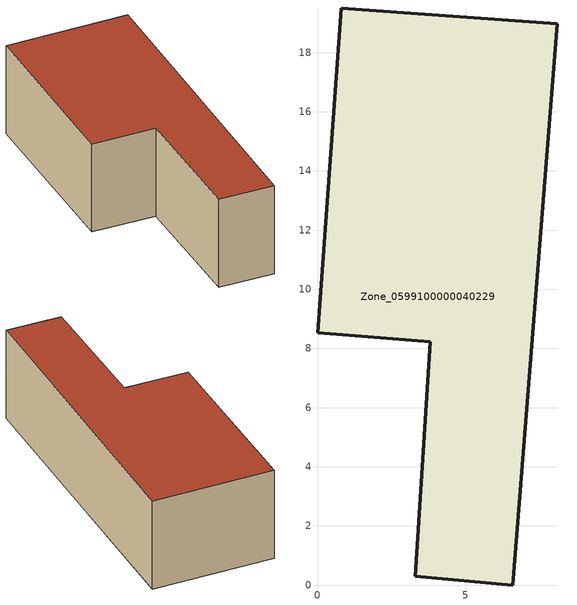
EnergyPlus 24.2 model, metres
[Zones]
Zone_0599100000040229
 floor ground (C_G): 8.1,18.97 6.59,0 3.29,0.29 3.81,8.23 0,8.53 0.79,19.5 z1.41
 wall outside (C_F): 6.59,0 8.1,18.97 0.79,19.5 0,8.53 3.81,8.23 3.29,0.29 6.59,0 z1.41:7.1
 roof outside (C_R): 3.29,0.29 6.59,0 8.1,18.97 0.79,19.5 0,8.53 3.81,8.23 z7.1
[BUILDING]
Pand.0599100000040229: North Axis=0; Terrain=City; Loads Convergence Tolerance Value=0.04; Temperature Convergence Tolerance Value=0.4; Solar Distribution=FullExterior; Maximum Number of Warmup Days=25; Minimum Number of Warmup Days=1
[Site:Location]
Rotterdam.The.Hague.AP_ZH_NLD Design_Conditions: Latitude=51.96; Longitude=4.45; Time Zone=1; Elevation=-4.5
[SITE:GROUNDTEMPERATURE:BUILDINGSURFACE]
18, 18, 18, 18, 18, 18, 18, 18, 18, 18, 18, 18
[MATERIAL] Thermal Absorptance=0.9; Solar Absorptance=0.7; Visible Absorptance=0.7
Name | Roughness | Thickness | Conductivity | Density | Specific Heat
G.TC.1975-1991 | MediumSmooth | 0.15 | 0.288461 | 540 | 1210
F.TC.1975-1991 | Rough | 0.3 | 0.230769 | 1920 | 840
R.TC.1975-1991 | MediumRough | 0.2 | 0.153846 | 1500 | 1000
[CONSTRUCTION]
C_G: G.TC.1975-1991
C_F: F.TC.1975-1991
C_R: R.TC.1975-1991
[ZONE]
Zone_0599100000040229: Type=1; Multiplier=1; Ceiling Height=Autocalculate; Volume=Autocalculate; Floor Area=autocalculate; Part of Total Floor Area=Yes
[ZONEINFILTRATION:DESIGNFLOWRATE]
Infil_Zone_0599100000040229: Zone or ZoneList or Space or SpaceList=Zone_0599100000040229; Schedule=AlwaysOn; Design Flow Rate Calculation Method=Flow/Area; Flow Rate per Floor Area=0.003; Constant Term Coefficient=1; Temperature Term Coefficient=0; Velocity Term Coefficient=0; Velocity Squared Term Coefficient=0
[HVACTEMPLATE:ZONE:IDEALLOADSAIRSYSTEM]
Zone_0599100000040229: Maximum Heating Supply Air Temperature=50; Minimum Cooling Supply Air Temperature=13; Maximum Heating Supply Air Humidity Ratio=0.0156; Minimum Cooling Supply Air Humidity Ratio=0.0077; Heating Limit=NoLimit; Cooling Limit=NoLimit; Dehumidification Control Type=ConstantSensibleHeatRatio; Cooling Sensible Heat Ratio=0.7; Dehumidification Setpoint=60; Humidification Control Type=None; Humidification Setpoint=30; Outdoor Air Method=None; Outdoor Air Flow Rate per Person=0.00944; Outdoor Air Flow Rate per Zone Floor Area=0; Outdoor Air Flow Rate per Zone=0; Demand Controlled Ventilation Type=None; Outdoor Air Economizer Type=NoEconomizer; Heat Recovery Type=None; Sensible Heat Recovery Effectiveness=0.7; Latent Heat Recovery Effectiveness=0.65
[ZONECONTROL:THERMOSTAT]
ThermostatControl_Zone_0599100000040229: Zone or ZoneList=Zone_0599100000040229; Control Type Schedule=DualSetpointControlType; Control 1=Thermostat_Zone_0599100000040229; Temperature Difference Between Cutout And Setpoint=0
[THERMOSTATSETPOINT:DUALSETPOINT]
Thermostat_Zone_0599100000040229: Heating Setpoint Temperature Schedule=HeatingSetpoint_Zone_0599100000040229; Cooling Setpoint Temperature Schedule=CoolingSetpoint_Zone_0599100000040229
[SCHEDULE:COMPACT]
HeatingSetpoint_Zone_0599100000040229: Through: 12/31, For: AllDays, Until: 24:00, 21
CoolingSetpoint_Zone_0599100000040229: Through: 12/31, For: AllDays, Until: 24:00, 24
DualSetpointControlType: Through: 12/31, For: AllDays, Until: 24:00, 4
AlwaysOn: Through: 12/31, For: AllDays, Until: 24:00, 1
